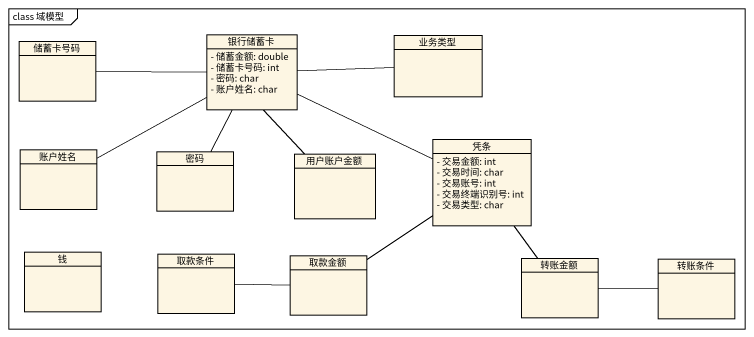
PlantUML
@startuml
mainframe class 域模型
hide circle
hide empty members
skinparam classAttributeIconSize 0
class 银行储蓄卡 {
  - 储蓄金额: double
  - 储蓄卡号码: int
  - 密码: char
  - 账户姓名: char
}
class 业务类型
class 储蓄卡号码
class 账户姓名
class 密码
class 凭条 {
  - 交易金额: int
  - 交易时间: char
  - 交易账号: int
  - 交易终端识别号: int
  - 交易类型: char
}
class 用户账户金额
class 钱
class 取款条件
class 取款金额
class 转账金额
class 转账条件
银行储蓄卡 -right- 业务类型
银行储蓄卡 -left- 储蓄卡号码
银行储蓄卡 -left- 账户姓名
银行储蓄卡 -- 密码
银行储蓄卡 -right- 凭条
银行储蓄卡 -- 用户账户金额
凭条 -- 取款金额
凭条 -- 转账金额
取款金额 -left- 取款条件
转账金额 -right- 转账条件
@enduml
